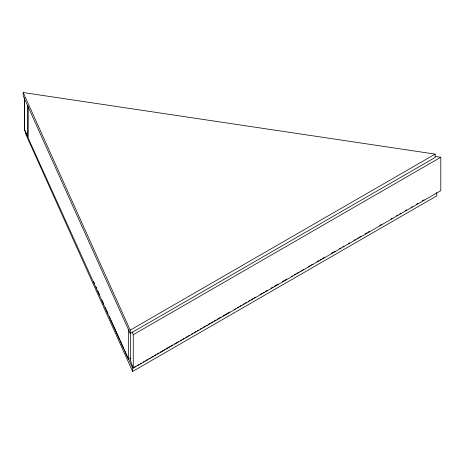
<?xml version="1.0" encoding="UTF-8"?>
<svg xmlns="http://www.w3.org/2000/svg" width="464" height="464" viewBox="0 0 464 464"><rect width="100%" height="100%" fill="white"/><g stroke="black" fill="none" stroke-linecap="round" stroke-linejoin="round"><path stroke-width="0.7" d="M130.21 333.506L130.21 330.159L435.151 154.106L435.151 157.453L130.21 333.506L23.2 95.886L23.2 92.539L435.151 154.106M133.255 368.103L133.255 334.695L440.8 157.255L440.8 190.663L133.255 368.103L130.477 360.702L130.477 332.978M134.502 367.036L135.755 366.311M137.008 365.591L138.893 364.501M140.145 363.782L141.398 363.057M143.277 361.966L144.536 361.247M145.789 360.522L147.668 359.438M148.921 358.713L150.179 357.988M151.432 357.263L153.311 356.178M154.564 355.453L155.823 354.728M157.076 354.003L158.955 352.918M160.208 352.193L164.598 349.659M165.851 348.934L172.753 344.955M174.632 343.87L178.396 341.695M180.276 340.611L181.528 339.886M182.781 339.161L184.04 338.436M185.919 337.351L187.172 336.626M188.425 335.901L189.683 335.182M191.562 334.092L192.815 333.367M194.068 332.647L195.953 331.557M197.206 330.838L198.459 330.113M200.344 329.022L201.596 328.303M202.849 327.578L204.728 326.488M205.987 325.769L207.24 325.044M208.493 324.319L210.372 323.234M211.63 322.509L212.883 321.784M214.136 321.059L216.015 319.974M217.274 319.249L221.032 317.08M222.917 315.99L229.813 312.011M234.204 309.476L235.457 308.751M237.336 307.667L238.589 306.942M239.847 306.217L241.1 305.492M242.979 304.407L244.232 303.682M245.491 302.957L246.744 302.238M248.623 301.148L249.876 300.423M251.134 299.703L253.013 298.613M254.266 297.888L255.519 297.169M259.91 294.634L261.795 293.544M263.047 292.825L264.3 292.1M265.553 291.375L267.438 290.29M271.196 288.115L273.081 287.03M274.334 286.305L278.093 284.136M282.483 281.602L286.874 279.067M291.264 276.532L292.517 275.807M294.396 274.723L295.655 273.998M296.908 273.273L298.161 272.548M300.04 271.463L301.298 270.738M302.551 270.013L303.804 269.288M308.195 266.759L310.074 265.669M311.327 264.944L312.585 264.225M316.97 261.69L318.855 260.6M320.108 259.881L321.361 259.156M322.613 258.431L324.498 257.346M331.395 253.361L335.159 251.192M339.544 248.658L340.802 247.933M342.681 246.848L343.934 246.123M348.325 243.588L349.578 242.863M353.968 240.329L355.221 239.604M357.1 238.519L358.359 237.794M359.612 237.069L360.864 236.344M365.255 233.815L367.134 232.725M368.393 232L369.646 231.281M379.68 225.487L381.559 224.402M390.966 218.967L392.219 218.248M396.61 215.714L397.863 214.989M399.742 213.904L400.995 213.179M405.385 210.644L406.638 209.919M411.029 207.385L412.281 206.66M416.672 204.125L417.925 203.4M422.315 200.871L424.195 199.781M25.897 132.478L25.897 134.479L132.623 371.461L436.74 195.878L436.74 192.543M28.147 106.668L28.147 137.953L128.453 359.322L130.918 358.069M435.238 156.472L440.8 157.255M27.718 136.839L24.528 129.798L24.528 97.811L24.569 129.804L27.718 136.839L27.718 105.548M23.2 92.539L130.21 330.159M93.676 281.648L94.569 283.626M96.054 286.932L96.651 288.248M97.84 290.887L99.621 294.849M101.999 300.133L103.785 304.094M105.27 307.394L106.163 309.372M106.755 310.694L107.944 313.333M109.434 316.634L110.322 318.617M110.919 319.934L119.538 339.08M120.135 340.396L123.702 348.319M124.294 349.641L132.623 368.126L132.623 371.461M132.246 332.004L133.255 334.695M128.453 329.463L128.453 359.322"/></g></svg>
